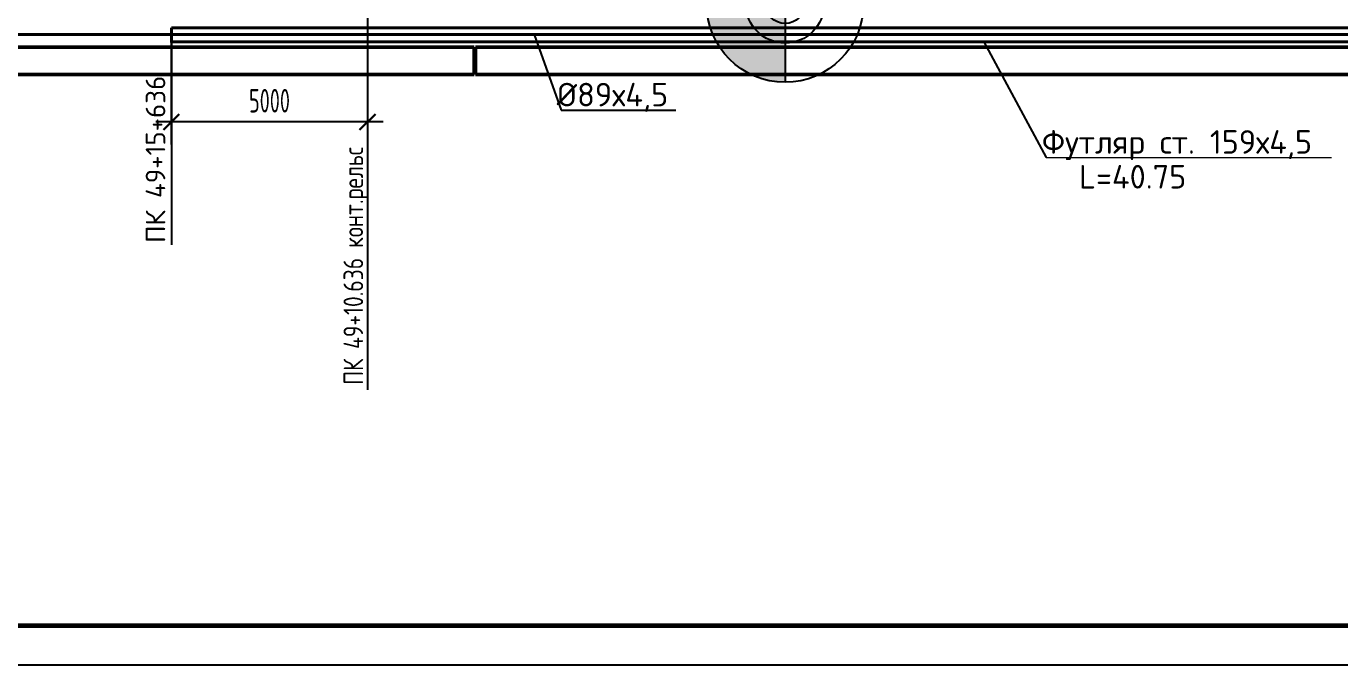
# Paper-space layout 'л2-л8' of a CAD drawing. Header units: millimetres. Extents: x 10032 to 18918, y -3051 to 627.
# Drawn here: x 17014.2 to 17181.6, y -1761.1 to -1679.7 of the extents above; entities that cross this region are included whole.
import ezdxf

# ---------------------------------------------------------------- set-up
doc = ezdxf.new("R2010")
doc.units = ezdxf.units.MM
doc.header["$LTSCALE"] = 0.5
for name, color, linetype in [('1_NADPIS', 7, 'Continuous'), ('3_RAZMER', 7, 'Continuous'), ('ВК_надписи', 7, 'Continuous'), ('ВК_сети', 4, 'Continuous'), ('ГТ_Конструкции', 2, 'Continuous'), ('ГТ_ПК', 2, 'Continuous'), ('ГТ_ПК @ 0.25', 2, 'Continuous'), ('ГТ_ПК @ 0.5', 2, 'Continuous'), ('ГТ_ПК @ 1', 2, 'Continuous'), ('ГТ_ПК @ 2', 2, 'Continuous'), ('ГТ_ПК @ 4', 2, 'Continuous')]:
    doc.layers.add(name, color=color, linetype=linetype)
doc.layers.add('_Формат', color=7, linetype='Continuous', lineweight=35)
doc.layers.add('А_Конструкции', color=4, linetype='Continuous', lineweight=50)
doc.styles.add('RS-30-06', font='romans.shx', dxfattribs={"width": 0.6, "height": 3})
doc.styles.add('Стандарт ММП', font='isocpeur.ttf')
doc.dimstyles.new('M200$0', dxfattribs={"dimscale": 0, "dimtxt": 3, "dimasz": 2, "dimexe": 1.2, "dimexo": 1.5, "dimgap": 1.2, "dimtad": 1, "dimdec": 0, "dimlfac": 200, "dimrnd": 1, "dimzin": 0, "dimdsep": 46, "dimtxsty": 'RS-30-06', "dimblk1": 'OBLIQUE', "dimblk2": 'OBLIQUE', "dimsah": 1, "dimcen": 2.5, "dimdle": 2, "dimclrt": 9, "dimadec": 0, "dimazin": 0, "dimtfac": 1, "dimtdec": 0, "dimtmove": 2, "dimatfit": 3, "dimldrblk": 'OBLIQUE', "dimfxl": 1.2, "dimtolj": 1, "dimtzin": 0, "dimarcsym": 0})

# ---------------------------------------------------------------- blocks, each defined once
blk = doc.blocks.new('ПК')
at = {"layer": 'ГТ_ПК'}
blk.add_hatch(color=0, dxfattribs=at).paths.add_polyline_path([(0, -2.5, 0.414214), (2.5, 0, 0.414214), (0, 2.5)])
at = {"layer": 'ГТ_ПК', "color": 0}
blk.add_line((0, -2.5), (0, 2.5), dxfattribs=at)
blk.add_circle((0, 0), 2.5, dxfattribs=at)
blk = doc.blocks.new('*U485')
at = {"layer": 'ГТ_ПК @ 0.25', "extrusion": (9.32183e-09, 7.72587e-22, 1), "xscale": 0.2500000000000059, "yscale": 0.2500000000000053, "zscale": 0.2500000000000053, "rotation": 180}
blk.add_blockref('ПК', (17110.92, -1676.82, 0), dxfattribs=at)
at = {"layer": 'ГТ_ПК @ 0.5', "extrusion": (9.32183e-09, 7.72587e-22, 1), "xscale": 0.5000000000000185, "yscale": 0.5000000000000173, "zscale": 0.5000000000000173, "rotation": 180}
blk.add_blockref('ПК', (17110.92, -1676.82, 0), dxfattribs=at)
at = {"layer": 'ГТ_ПК @ 1', "extrusion": (9.32183e-09, 7.72587e-22, 1), "rotation": 179.9999999999641}
blk.add_blockref('ПК', (17110.92, -1676.82, 0), dxfattribs=at)
at = {"layer": 'ГТ_ПК @ 2', "extrusion": (9.32183e-09, 7.72587e-22, 1), "xscale": 2.000000000000074, "yscale": 2.000000000000069, "zscale": 2.000000000000069, "rotation": 180}
blk.add_blockref('ПК', (17110.92, -1676.82, 0), dxfattribs=at)
at = {"layer": 'ГТ_ПК @ 4', "extrusion": (9.32183e-09, 7.72587e-22, 1), "xscale": 4.000000000000095, "yscale": 4.000000000000085, "zscale": 4.000000000000085, "rotation": 180}
blk.add_blockref('ПК', (17110.92, -1676.82, 0), dxfattribs=at)
blk = doc.blocks.new('A$C51BA2402')
at = {"layer": 'ГТ_Конструкции', "color": 0, "linetype": 'ByBlock', "lineweight": -2}
for p, q in [((48.481, -13.123), (14.663, -13.123)), ((57.982, -13.123), (48.481, -13.123)), ((57.982, -13.823), (57.982, -13.123)), ((86.277, -13.123), (58.012, -13.123)), ((58.012, -13.123), (58.012, -13.823)), ((48.481, -13.823), (14.663, -13.823)), ((57.982, -13.823), (48.481, -13.823)), ((86.277, -13.823), (58.012, -13.823))]:
    blk.add_line(p, q, dxfattribs=at)
blk = doc.blocks.new('_Oblique')
at = {"linetype": 'ByBlock', "lineweight": 30}
blk.add_line((-0.5, -0.5), (0.5, 0.5), dxfattribs=at)
blk = doc.blocks.new('*D40')
at = {"layer": 'Defpoints', "color": 0, "lineweight": -2}
for p, q in [((17032.68, -1682.23), (17032.68, -1693.07)), ((17057.68, -1682.23), (17057.68, -1693.07)), ((17059.68, -1691.87), (17030.68, -1691.87))]:
    blk.add_line(p, q, dxfattribs=at)
at = {"layer": 'Defpoints', "color": 0, "linetype": 'Continuous', "lineweight": 30}
for p in [(17032.68, -1680.73, 0), (17057.68, -1680.73, 0), (17032.68, -1691.87)]:
    blk.add_point(p, dxfattribs=at)
at = {"layer": 'Defpoints', "color": 0, "linetype": 'Continuous', "lineweight": -2, "xscale": 2, "yscale": 2, "zscale": 2, "rotation": 180}
blk.add_blockref('_Oblique', (17032.68, -1691.87), dxfattribs=at)
at = {"layer": 'Defpoints', "color": 0, "linetype": 'Continuous', "lineweight": -2, "xscale": 2, "yscale": 2, "zscale": 2}
blk.add_blockref('_Oblique', (17057.68, -1691.87), dxfattribs=at)
at = {"layer": 'Defpoints', "color": 9, "linetype": 'Continuous', "lineweight": 18, "insert": (17045.18, -1689.17), "char_height": 3, "attachment_point": 5, "style": 'RS-30-06'}
blk.add_mtext('\\A1;5000', dxfattribs=at)

psp = doc.layouts.new('л2-л8')

# ---------------------------------------------------------------- linework, layer by layer
at = {"layer": '1_NADPIS', "color": 1, "linetype": 'Continuous'}
for p, q in [((17057.6807, -1676.7168, 0), (17057.6935, -1726.01, 0)), ((17032.6807, -1682.339), (17032.6807, -1707.5279))]:
    psp.add_line(p, q, dxfattribs=at)
at = {"layer": '3_RAZMER', "lineweight": 18}
psp.add_line((17144.2223, -1696.3902, 0), (17180.57, -1696.3902, 0), dxfattribs=at)
at = {"layer": '_Формат', "color": 7, "lineweight": 60}
psp.add_line((16554.1739, -1756.057), (18172.2466, -1756.0567), dxfattribs=at)
at = {"layer": '_Формат', "color": 7, "lineweight": 25}
psp.add_line((16534.1739, -1761.0567), (18177.2466, -1761.0567), dxfattribs=at)
at = {"layer": 'Defpoints', "color": 5, "linetype": 'Continuous', "lineweight": 30}
psp.add_line((17032.6807, -1681.6697, 0), (17032.6807, -1694.7365, 0), dxfattribs=at)
at = {"layer": 'ВК_надписи'}
for p, q in [((17078.9175, -1680.729, -0.0002), (17082.3698, -1690.3601, -0.0002)), ((17136.2458, -1681.6697, 0), (17144.2223, -1696.3902, 0)), ((17082.3698, -1690.3601, -0.0002), (17097.0093, -1690.3601, -0.0002))]:
    psp.add_line(p, q, dxfattribs=at)
at = {"layer": 'ВК_сети', "color": 2, "lineweight": 40, "ltscale": 0.5, "elevation": -0.0002}
for points in [[(16872.9601, -1680.7293), (17057.6807, -1680.7293)], [(17057.6807, -1680.729), (17154.9881, -1680.729), (17236.3557, -1680.729)]]:
    psp.add_lwpolyline(points, dxfattribs=at)
at = {"layer": 'ВК_сети', "color": 2, "lineweight": 40, "ltscale": 0.5, "elevation": 0}
psp.add_lwpolyline([(17032.6807, -1679.8758), (17236.3557, -1679.8758), (17236.3557, -1681.6697), (17032.6807, -1681.6697)], close=True, dxfattribs=at)

# ---------------------------------------------------------------- block references
at = {"layer": 'А_Конструкции', "extrusion": (3.37742e-05, 5.03642e-15, 1), "xscale": 5.000000000000011, "yscale": 5.000000000000011, "zscale": 5.000000000000011, "rotation": 8.584940473987621e-09}
psp.add_blockref('A$C51BA2402', (16781.3717, -1616.7234, 0.5813), dxfattribs=at)
at = {"layer": 'ГТ_ПК', "color": 6, "linetype": 'Continuous', "lineweight": 120}
psp.add_blockref('*U485', (0, 0), dxfattribs=at)

# ---------------------------------------------------------------- texts
at = {"layer": '1_NADPIS', "color": 1, "linetype": 'Continuous', "style": 'Стандарт ММП'}
psp.add_text('ПК 49+15+636', height=2.5, rotation=90, dxfattribs=at).set_placement((17031.9008, -1707.2878, 0.0002))
at = {"layer": '1_NADPIS', "color": 1, "linetype": 'Continuous', "style": 'Стандарт ММП', "width": 0.8}
psp.add_text('ПК 49+10.636 конт.рельс', height=2.5, rotation=90, dxfattribs=at).set_placement((17057.1221, -1725.3841, 0))
at = {"layer": 'ВК_надписи', "lineweight": 30, "ltscale": 0.5, "style": 'Стандарт ММП'}
for s, p in [('%%C89х4,5', (17081.8089, -1689.8889, -0.0002)), ('Футляр ст. 159х4,5', (17143.6614, -1695.919, 0)), ('L=40.75', (17148.3976, -1700.361, 0))]:
    psp.add_text(s, height=3, dxfattribs=at).set_placement(p)

# ---------------------------------------------------------------- dimensions: what is measured, and where the dimension line sits
at = {"layer": 'Defpoints', "color": 5, "linetype": 'Continuous', "lineweight": 18}
dim = psp.add_linear_dim(base=(17032.6807, -1691.8745), p1=(17057.6807, -1680.7293, 0), p2=(17032.6807, -1680.7293, 0), dimstyle='M200$0', override={"dimscale": 1, "dimarcsym": 1}, dxfattribs=at)
dim.commit()
dim.dimension.update_dxf_attribs({"geometry": '*D40', "text_midpoint": (17045.1807, -1689.1745)})

doc.saveas('drawing.dxf')
